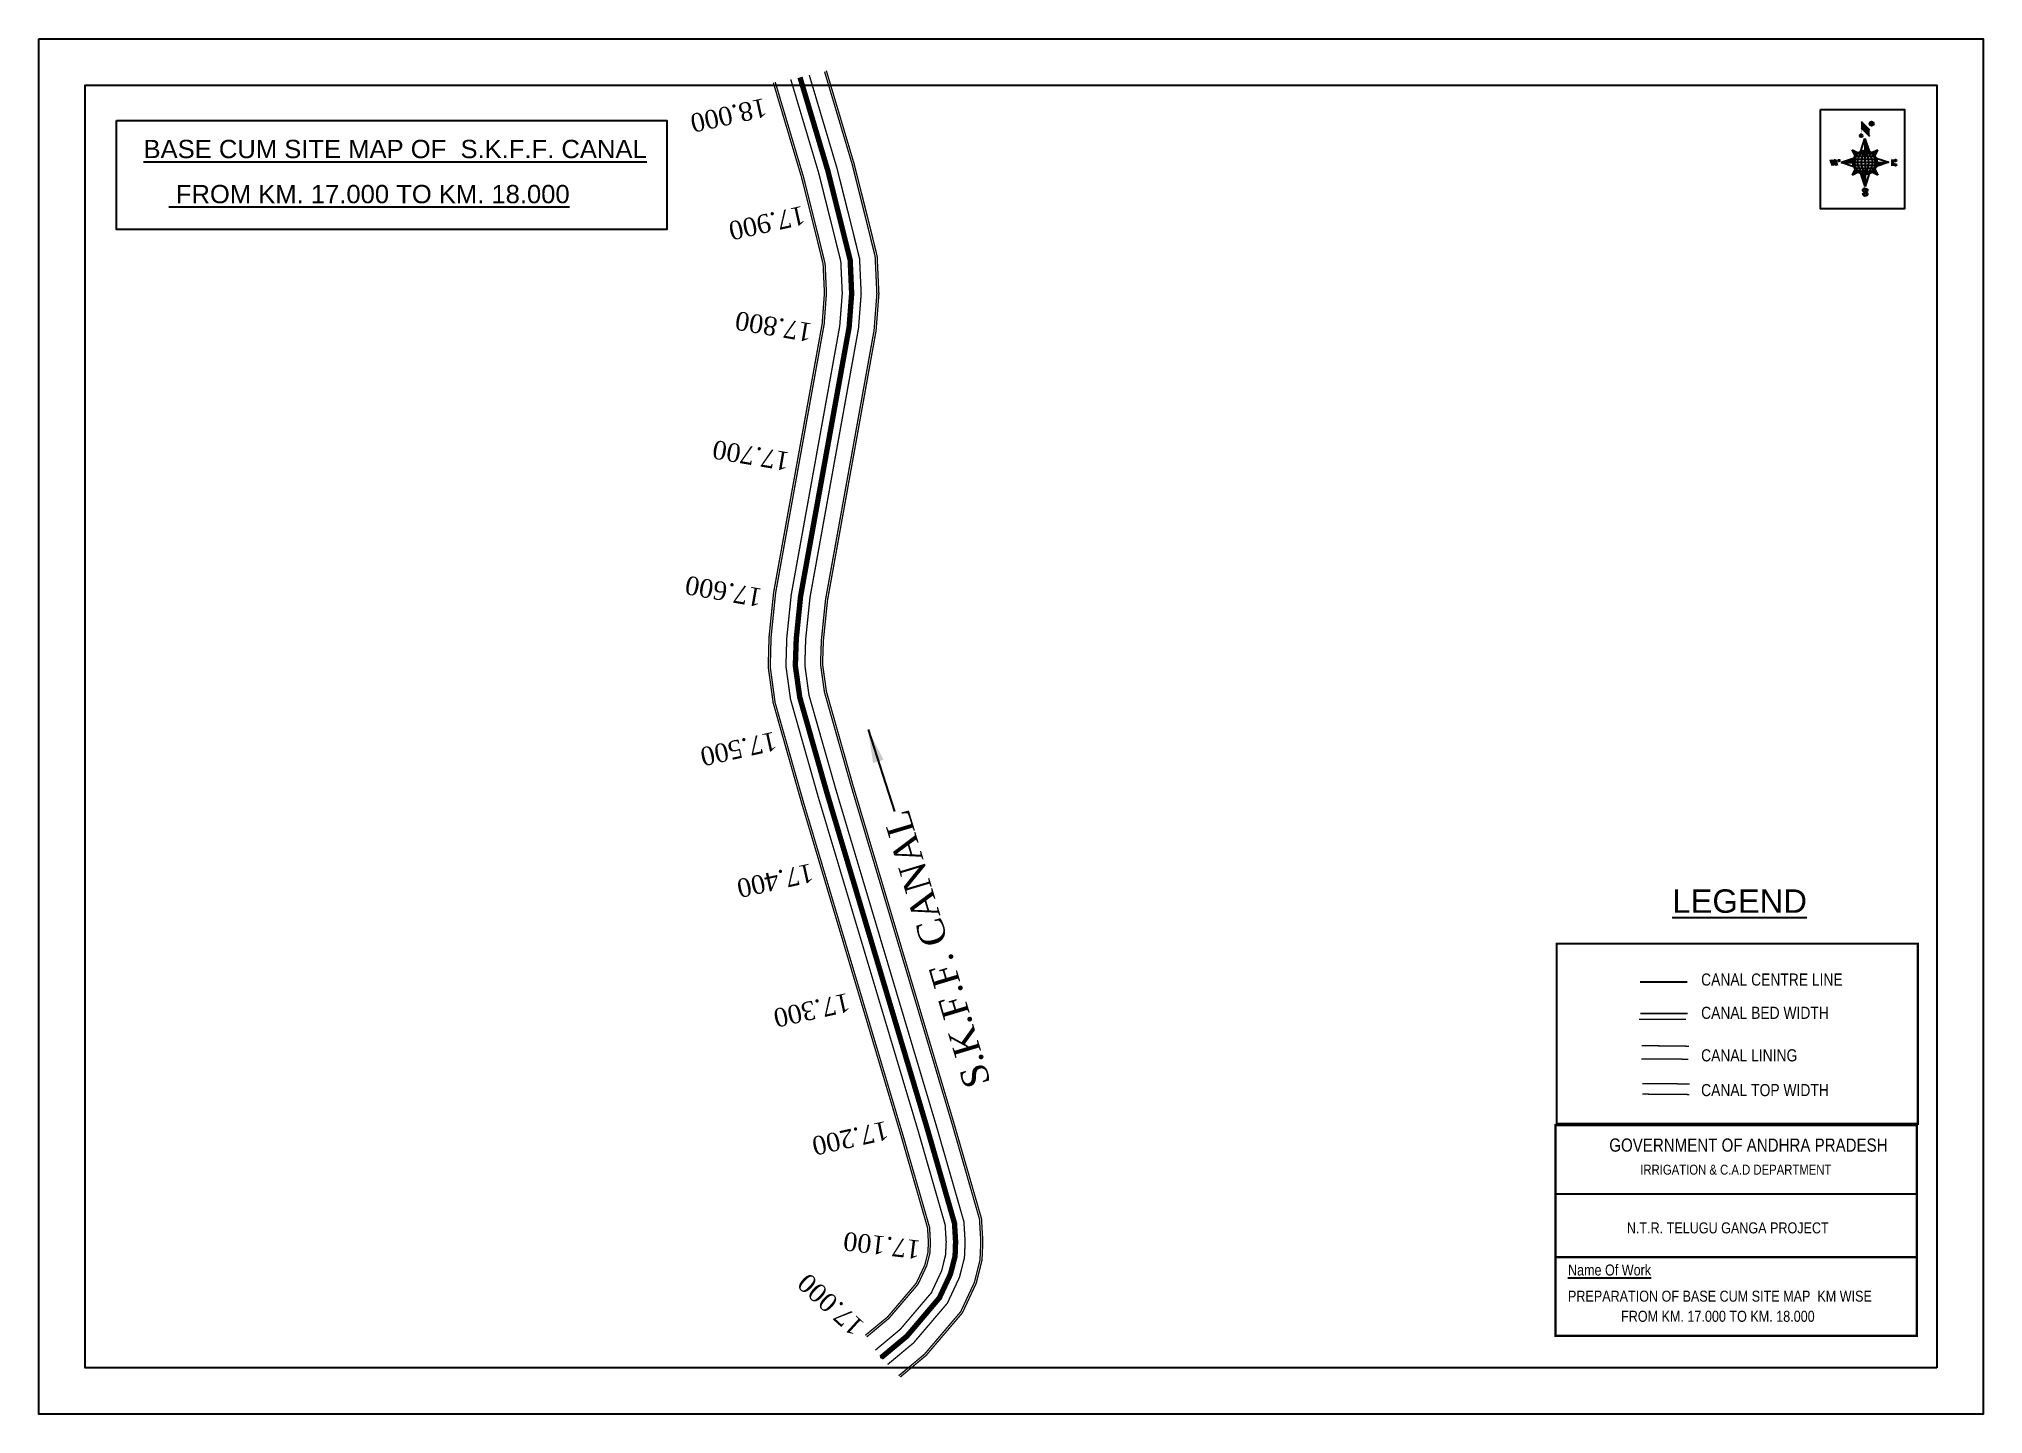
# Model space of a CAD drawing. Header units: inches. Extents: x 13 to 1463, y 7 to 1032.
import ezdxf
from ezdxf.enums import TextEntityAlignment as Align

# ---------------------------------------------------------------- set-up
doc = ezdxf.new("R2010")
doc.units = ezdxf.units.IN
doc.header["$MEASUREMENT"] = 0
for name, color, linetype in [('AQUADUCT', 1, 'Continuous'), ('bed with', 5, 'Continuous'), ('BLOCK', 7, 'Continuous'), ('bord', 1, 'Continuous'), ('C LINE COO', 6, 'Continuous'), ('cahnige', 7, 'Continuous'), ('FRAME 025', 7, 'Continuous'), ('lining', 4, 'Continuous'), ('TABLE', 7, 'Continuous'), ('TEXT', 7, 'Continuous'), ('TITLEBLOCK', 7, 'Continuous'), ('top of bund', 1, 'Continuous'), ('V', 6, 'Continuous'), ('ZSTU', 7, 'Continuous')]:
    doc.layers.add(name, color=color, linetype=linetype)
doc.styles.add('5mm', font='times.ttf', dxfattribs={"height": 3})
doc.styles.add('A', font='arial.ttf')
doc.styles.add('ARIALN', font='ARIALN.TTF')
doc.styles.get("Standard").update_dxf_attribs({"font": 'arial.ttf'})
doc.dimstyles.get("Standard").update_dxf_attribs({"dimtxt": 0.18, "dimasz": 0.18, "dimexe": 0.18, "dimexo": 0.0625, "dimgap": 0.09, "dimtad": 0, "dimtih": 1, "dimtoh": 1, "dimdec": 4, "dimzin": 0, "dimdsep": 46, "dimtxsty": 'Standard', "dimcen": 0.09, "dimadec": 0, "dimazin": 0, "dimtfac": 1, "dimtdec": 4, "dimtofl": 0, "dimtmove": 0, "dimatfit": 3, "dimfxl": 1, "dimtolj": 1, "dimtzin": 0, "dimarcsym": 0})
pattern_1 = [(267.297113149, (-8720374.938, 50637915.138), (10.5367255337, -0.497431438), [])]
pattern_2 = [(357.297113149, (-8720374.938, 50637915.138), (0.497431438, 10.5367255337), [])]

# ---------------------------------------------------------------- blocks, each defined once
blk = doc.blocks.new('*X3')
at = {"color": 0, "linetype": 'Continuous'}
for p, q in [((6321.6, 240.5), (6322.3, 241.2)), ((6321.6, 240.3), (6322.3, 241)), ((6321.6, 240.1), (6322.3, 240.8)), ((6321.6, 239.9), (6322.4, 240.7)), ((6321.6, 239.8), (6322.4, 240.6)), ((6321.6, 239.6), (6322.5, 240.5)), ((6321.6, 239.4), (6322.5, 240.3)), ((6321.6, 239.2), (6322.6, 240.2)), ((6321.7, 239.1), (6322.6, 240.1)), ((6321.8, 240.8), (6322.4, 241.4)), ((6321.8, 239), (6322.7, 240)), ((6321.8, 239), (6322.8, 239.9)), ((6321.9, 238.9), (6322.9, 239.8)), ((6322, 238.8), (6323, 239.7)), ((6322.1, 241.3), (6322.4, 241.6)), ((6322.1, 238.7), (6323.1, 239.6)), ((6322.2, 238.6), (6323.1, 239.6)), ((6322.3, 238.5), (6323.2, 239.5)), ((6322.4, 238.5), (6323.3, 239.4)), ((6322.5, 238.4), (6323.4, 239.3)), ((6322.7, 238.4), (6323.6, 239.3)), ((6322.8, 238.3), (6323.7, 239.2)), ((6322.9, 238.3), (6323.8, 239.1)), ((6323.1, 238.2), (6323.9, 239.1)), ((6323.2, 238.2), (6324, 239)), ((6323.3, 238.2), (6324.2, 239)), ((6323.5, 238.1), (6324.3, 238.9)), ((6323.7, 238.1), (6324.4, 238.9)), ((6323.8, 238.1), (6324.6, 238.8)), ((6324.1, 238.2), (6324.7, 238.8)), ((6324.3, 238.3), (6324.9, 238.8)), ((6324.6, 238.3), (6325.1, 238.8)), ((6324.8, 238.4), (6325.2, 238.8)), ((6325.1, 238.5), (6325.4, 238.8)), ((6325.4, 238.6), (6325.6, 238.8))]:
    blk.add_line(p, q, dxfattribs=at)
blk = doc.blocks.new('*X2')
at = {"color": 0, "linetype": 'Continuous'}
for p, q in [((6324.4, 240.3), (6324.5, 240.4)), ((6324.6, 240.3), (6324.8, 240.5)), ((6324.7, 240.2), (6325, 240.5)), ((6324.8, 240.2), (6325.2, 240.6)), ((6325, 240.1), (6325.5, 240.6)), ((6325.1, 240.1), (6325.6, 240.6)), ((6325.2, 240), (6325.8, 240.6)), ((6325.3, 240), (6326, 240.6)), ((6325.4, 239.9), (6326.1, 240.6)), ((6325.5, 239.8), (6326.2, 240.5)), ((6325.6, 239.8), (6326.3, 240.5)), ((6325.7, 239.7), (6326.5, 240.4)), ((6325.9, 239.6), (6326.6, 240.3)), ((6326, 239.5), (6326.7, 240.3)), ((6326, 239.4), (6326.8, 240.2)), ((6326.1, 239.3), (6327, 240.2)), ((6326.2, 239.3), (6327.1, 240.1)), ((6326.3, 239.2), (6327.1, 240)), ((6326.4, 239.1), (6327.2, 239.9)), ((6326.5, 239), (6327.3, 239.8)), ((6326.5, 238.9), (6327.4, 239.7)), ((6326.6, 238.8), (6327.5, 239.6)), ((6326.7, 238.7), (6327.5, 239.5)), ((6326.8, 238.6), (6327.6, 239.4)), ((6326.8, 238.5), (6327.7, 239.3)), ((6326.8, 236.5), (6327.4, 237)), ((6326.9, 238.3), (6327.8, 239.2)), ((6326.9, 238.2), (6327.9, 239.1)), ((6326.9, 236.8), (6327.6, 237.4)), ((6327, 238.1), (6327.8, 239)), ((6327, 237.9), (6327.8, 238.8)), ((6327, 237.8), (6327.8, 238.6)), ((6327, 237.6), (6327.8, 238.4)), ((6327, 237.4), (6327.8, 238.2)), ((6327, 237.3), (6327.8, 238)), ((6327, 237.1), (6327.8, 237.9))]:
    blk.add_line(p, q, dxfattribs=at)
blk = doc.blocks.new('H')
at = {"layer": 'bord', "extrusion": (0.000427885, 0.004792, 0.999988)}
h = blk.add_hatch(dxfattribs=at)
h.set_pattern_fill('LINE', color=8, scale=84.387686, angle=-2.7029, style=0)
h.set_pattern_definition(pattern_2)
h.paths.add_polyline_path([(-492, 786, -0.090992), (-448, 775), (-486, 912)])
h = blk.add_hatch(dxfattribs=at)
h.set_pattern_fill('LINE', color=8, scale=84.387686, angle=-92.7029, style=0)
h.set_pattern_definition(pattern_1)
h.paths.add_polyline_path([(-625, 665, -0.090992), (-615, 710), (-751, 671)])
h = blk.add_hatch(dxfattribs=at)
h.set_pattern_fill('LINE', color=8, scale=84.387686, angle=-92.7029, style=0)
h.set_pattern_definition(pattern_1)
h.paths.add_polyline_path([(-246, 647), (-372, 653, -0.090992), (-382, 609)])
h = blk.add_hatch(dxfattribs=at)
h.set_pattern_fill('LINE', color=8, scale=84.387686, angle=-2.7029, style=0)
h.set_pattern_definition(pattern_2)
h.paths.add_polyline_path([(-504, 533, -0.090992), (-549, 543), (-510, 406)])
for p, q in [((-516, 1087, -1217), (-432, 994, -1217)), ((-538, 774, -1216), (-487, 906, -1216)), ((-519, 1020, -1217), (-435, 927, -1216)), ((-487, 906, -1216), (-493, 780, -1216)), ((-487, 906, -1216), (-448, 769, -1216)), ((-865, 701, -1215), (-847, 638, -1215)), ((-847, 700, -1215), (-829, 637, -1215)), ((-829, 699, -1215), (-811, 636, -1215)), ((-829, 699, -1215), (-811, 698, -1215)), ((-811, 698, -1215), (-794, 635, -1215)), ((-752, 665, -1215), (-615, 704, -1215)), ((-752, 665, -1215), (-625, 659, -1215)), ((-619, 614, -1215), (-752, 665, -1215)), ((-627, 794, -1216), (-567, 760, -1216)), ((-627, 794, -1216), (-584, 747, -1215)), ((-599, 731, -1215), (-627, 794, -1216)), ((-421, 753, -1216), (-359, 781, -1216)), ((-359, 781, -1216), (-405, 739, -1216)), ((-359, 781, -1216), (-392, 721, -1215)), ((-246, 641, -1215), (-383, 603, -1215)), ((-379, 693, -1215), (-246, 641, -1215)), ((-373, 647, -1215), (-246, 641, -1215)), ((-213, 669, -1215), (-217, 601, -1215)), ((-197, 600, -1215), (-194, 668, -1215)), ((-639, 526, -1214), (-606, 585, -1215)), ((-639, 526, -1214), (-593, 568, -1215)), ((-577, 553, -1215), (-639, 526, -1214)), ((-511, 400, -1214), (-549, 537, -1214)), ((-460, 533, -1215), (-511, 400, -1214)), ((-505, 527, -1214), (-511, 400, -1214)), ((-371, 513, -1214), (-431, 546, -1215)), ((-371, 513, -1214), (-414, 560, -1215)), ((-399, 576, -1215), (-371, 513, -1214))]:
    blk.add_line(p, q, dxfattribs=at)
at = {"layer": 'bord', "color": 8, "linetype": 'ByBlock', "extrusion": (0.000427885, 0.004792, 0.999988)}
for p, q in [((-373, 647, -1215), (-625, 659, -1215)), ((-378, 616, -1215), (-623, 628, -1215)), ((-375, 679, -1215), (-620, 691, -1215)), ((-386, 711, -1215), (-605, 722, -1215)), ((-411, 744, -1216), (-578, 752, -1216)), ((-493, 780, -1216), (-505, 527, -1214)), ((-392, 585, -1215), (-611, 595, -1215)), ((-420, 555, -1215), (-587, 562, -1215))]:
    blk.add_line(p, q, dxfattribs=at)
at = {"layer": 'bord', "extrusion": (0.000427885, 0.004792, 0.999988), "elevation": -1212}
for points, const_width in [([(-522, 960), (-516, 1093)], 1.61), ([(-434, 933), (-428, 1066)], 1.61), ([(-870, 707), (-846, 706)], 0.642), ([(-829, 643), (-855, 644)], 0.642), ([(-829, 643), (-821, 678)], 0.642), ([(-811, 642), (-784, 641)], 0.642), ([(-793, 641), (-782, 694)], 0.642), ([(-223, 676), (-174, 673)], 0.706), ([(-195, 645), (-185, 644)], 0.706), ([(-177, 605), (-226, 607)], 0.706)]:
    blk.add_lwpolyline(points, dxfattribs=dict(at, const_width=const_width))
for points, const_width in [([(-414, 1073, 1), (-398, 1058, 1)], 22.3), ([(-530, 950, 1), (-520, 939, 1)], 14.8), ([(-776, 697, 1), (-769, 690, 1)], 8.9), ([(-180, 618, 1), (-173, 611, 1)], 9.79), ([(-178, 667, 1), (-171, 660, 1)], 9.79), ([(-525, 322, 1), (-533, 329, 1)], 11.1), ([(-490, 362, 1), (-498, 369, 1)], 11.1)]:
    blk.add_lwpolyline(points, format="xyb", close=True, dxfattribs=dict(at, const_width=const_width))
for points in [[(-537, 317), (-531, 310), (-520, 307), (-505, 307), (-494, 310), (-486, 318), (-487, 326), (-491, 333), (-494, 336), (-503, 341), (-522, 347), (-530, 352), (-534, 355), (-537, 363), (-537, 373), (-530, 381), (-520, 384), (-504, 384), (-493, 380), (-487, 373)], [(-522, 348), (-526, 354), (-528, 361), (-528, 371), (-526, 375), (-521, 381), (-515, 384)], [(-505, 307), (-499, 312), (-497, 319), (-497, 327), (-501, 335), (-509, 343)]]:
    blk.add_lwpolyline(points, dxfattribs=at)
at = {"layer": 'bord', "extrusion": (0.000427885, 0.004792, 0.999988)}
for centre, radius in [((-406, 1065, -1212), 22.3), ((-525, 944, -1212), 14.8), ((-773, 694, -1212), 8.9), ((-498, 659, -1212), 127), ((-177, 615, -1212), 9.79), ((-174, 663, -1212), 9.79), ((-529, 325, -1212), 11.1), ((-494, 365, -1212), 11.1)]:
    blk.add_circle(centre, radius, dxfattribs=at)
at = {"layer": 'bord', "color": 8, "linetype": 'ByBlock', "extrusion": (0.000427885, 0.004792, 0.999988)}
for centre, radius, start, end in [((-482, 658, -1212), 128, 94.9254, 259.6691), ((-437, 656, -1212), 141, 113.2864, 241.308), ((-316, 651, -1212), 222, 142.5892, 212.0053), ((-560, 662, -1212), 141, 293.2864, 61.308), ((-681, 668, -1212), 222, 322.5892, 32.0053), ((-515, 660, -1212), 128, 274.9254, 79.6691)]:
    blk.add_arc(centre, radius, start, end, dxfattribs=at)
at = {"layer": 'bord', "extrusion": (0.000427885, 0.004792, 0.999988)}
for points in [[(-516, 1093, -1212), (-431, 1000, -1212), (-519, 1026, -1212), (-434, 933, -1212)], [(-864, 707, -1212), (-846, 706, -1212), (-846, 644, -1212), (-829, 643, -1212)], [(-829, 705, -1212), (-811, 704, -1212), (-811, 642, -1212), (-793, 641, -1212)], [(-193, 674, -1212), (-197, 606, -1212), (-213, 675, -1212), (-216, 607, -1212)]]:
    blk.add_solid(points, dxfattribs=at)
at = {"layer": 'bord', "extrusion": (0.000427885, 0.004792, 0.999988), "xscale": 7.977342409717546, "yscale": 7.977342408231451, "zscale": 7.977342408476333, "rotation": 138.0840426661453}
for name, p in [('*X2', (38301, -31929, -1212)), ('*X3', (38314, -31951, -1212))]:
    blk.add_blockref(name, p, dxfattribs=at)
blk = doc.blocks.new('KKKK')
at = {"layer": 'cahnige', "color": 1, "style": '5mm'}
blk.add_text('S.K.F.F. CANAL', height=20, rotation=19.1758, dxfattribs=at).set_placement((317677.4, 1602113.8))
at = {"layer": 'ZSTU', "color": 1}
blk.add_leader([(317936.6, 1602216.4), (317876.5, 1602194.2)], dimstyle='Standard', override={"dimasz": 25, "dimgap": 0.09, "dimtad": 0}, dxfattribs=at)

msp = doc.modelspace()

# ---------------------------------------------------------------- linework, layer by layer
at = {"linetype": 'ByBlock'}
for points in [[(13.2, 1031.8), (1462.9, 1031.8), (1462.9, 6.7), (13.2, 6.7)], [(1428.3, 41.2), (47.7, 41.2), (47.7, 997.3), (1428.3, 997.3)]]:
    msp.add_lwpolyline(points, close=True, dxfattribs=at)
at = {"linetype": 'ByBlock', "elevation": -0.1}
msp.add_lwpolyline([(1341.6, 979.2), (1404.3, 979.2), (1404.3, 905.1), (1341.6, 905.1)], close=True, dxfattribs=at)
at = {"layer": 'bed with', "const_width": 1}
for points in [[(573.8, 1001.6), (594.6, 931.9), (606.2, 885.7), (611.1, 865.9), (612.2, 842.1), (610.3, 817.7), (574.1, 617.2), (570.8, 585), (570.2, 564.2), (573.6, 539.6), (594.1, 467.3), (668.8, 217.7), (688.9, 147.8), (689.7, 135.1), (689.2, 125.3), (686.3, 113.5), (678.6, 97.1), (655.4, 69.8), (636.9, 54.4)], [(587.6, 1004.8), (608.2, 935.6), (619.9, 889.1), (625.1, 867.9), (626.3, 841.9), (624.3, 816), (588.1, 615.2), (584.9, 584.1), (584.3, 565), (587.4, 542.5), (607.7, 471.3), (682.3, 221.7), (702.9, 150.1), (703.8, 135.2), (703.3, 123.3), (699.6, 108.7), (690.6, 89.4), (665.4, 59.8), (646, 43.6)], [(1242.5, 305.3), (1239.3, 305.3), (1207.2, 305.3)], [(1241.3, 300.9), (1239.3, 300.9), (1206.5, 300.9), (1206.3, 300.9)]]:
    msp.add_lwpolyline(points, dxfattribs=at)
at = {"layer": 'BLOCK', "color": 4}
for p in [(608.1, 907.1), (615.8, 808.5), (598.1, 710.1), (580.6, 611.6), (588.5, 513.1), (616.5, 417.1), (645.1, 321.3), (673.8, 225.5), (696.4, 128.7), (641.2, 48.8)]:
    msp.add_point(p, dxfattribs=at)
at = {"layer": 'C LINE COO', "const_width": 4}
msp.add_lwpolyline([(580.7, 1003.1), (601.4, 933.7), (613, 887.4), (618.1, 866.9), (619.2, 842), (617.3, 816.8), (581.1, 616.2), (577.9, 584.6), (577.2, 564.6), (580.5, 541), (600.9, 469.3), (675.5, 219.7), (695.9, 148.9), (696.7, 135.2), (696.3, 124.3), (692.9, 111.1), (684.6, 93.3), (660.4, 64.8), (641.1, 48.7)], dxfattribs=at)
at = {"layer": 'FRAME 025', "lineweight": -3, "const_width": 1.64}
for points in [[(1144.9, 357.4), (1414.1, 357.4), (1414.1, 223.1), (1144.9, 223.1)], [(1144, 222), (1413.5, 222), (1413.5, 65), (1144, 65)]]:
    msp.add_lwpolyline(points, close=True, dxfattribs=at)
for points in [[(1144, 170.7), (1413.5, 170.7)], [(1144, 123.6), (1413.5, 123.6)], [(1144, 65), (1413.5, 65)]]:
    msp.add_lwpolyline(points, dxfattribs=at)
at = {"layer": 'lining', "const_width": 1}
for points in [[(599, 1007.4), (619.5, 938.7), (631.2, 891.9), (636.7, 869.6), (638, 841.7), (635.9, 814.5), (599.7, 613.6), (596.6, 583.3), (596, 565.6), (598.9, 544.9), (618.9, 474.5), (693.5, 225), (714.5, 152.1), (715.5, 135.3), (714.9, 121.6), (710.7, 104.8), (700.5, 83), (673.6, 51.4), (654.2, 35.2)], [(562.2, 999.6), (583.3, 928.8), (594.8, 882.9), (599.4, 864.2), (600.4, 842.3), (598.7, 819.2), (562.5, 618.8), (559.1, 585.8), (558.5, 563.6), (562.1, 537.1), (582.9, 464), (657.5, 214.4), (677.3, 145.8), (677.9, 135), (677.6, 127), (675.2, 117.4), (668.7, 103.5), (647.1, 78.2), (630.4, 64.2)], [(1208.2, 281.3), (1232.9, 281.1), (1243.6, 280.9)], [(1208.1, 271.5), (1235, 271.3), (1243, 271.2)]]:
    msp.add_lwpolyline(points, dxfattribs=at)
at = {"layer": 'top of bund', "color": 1, "const_width": 1}
for points in [[(600.3, 1008.2), (620.9, 939.1), (632.7, 892.3), (638.2, 869.8), (639.5, 841.7), (637.4, 814.3), (601.2, 613.4), (598.1, 583.2), (597.5, 565.7), (600.4, 545.2), (620.3, 475), (694.9, 225.4), (716, 152.4), (717, 135.3), (716.4, 121.4), (712.1, 104.3), (701.8, 82.2), (674.7, 50.4), (655.4, 34.3)], [(560.8, 999.1), (581.9, 928.4), (593.4, 882.5), (597.9, 864), (598.9, 842.3), (597.2, 819.4), (561, 619), (557.6, 585.9), (557, 563.5), (560.7, 536.8), (581.5, 463.6), (656.1, 214), (675.8, 145.5), (676.4, 135), (676.1, 127.2), (673.8, 117.9), (667.4, 104.3), (646.1, 79.2), (629.3, 65.3)]]:
    msp.add_lwpolyline(points, dxfattribs=at)
at = {"layer": 'top of bund', "const_width": 1}
for points in [[(1208.7, 253), (1233.3, 252.9), (1244.1, 252.7)], [(1243.7, 244.9), (1235.8, 245), (1208.8, 245.2)]]:
    msp.add_lwpolyline(points, dxfattribs=at)
at = {"layer": 'V', "color": 6, "const_width": 0.229}
msp.add_lwpolyline([(1242.3, 328.9), (1239.7, 328.9), (1207.1, 328.9)], dxfattribs=at)
at = {"layer": 'V', "color": 6}
msp.add_lwpolyline([(1207.1, 328.9), (1242.3, 328.9)], dxfattribs=at)
at = {"layer": 'ZSTU'}
msp.add_lwpolyline([(71, 971), (481.4, 971), (481.4, 889.8), (71, 889.8)], close=True, dxfattribs=at)

# ---------------------------------------------------------------- block references
at = {"layer": 'AQUADUCT', "color": 1, "xscale": 0.0703495379661093, "yscale": 0.07034953800030053, "zscale": 0.07034953795990817, "rotation": 3.078330607406165}
msp.add_blockref('H', (1412.3, 895.7, 85.4), dxfattribs=at)
at = {"layer": 'ZSTU', "rotation": 87.57052567714194}
msp.add_blockref('KKKK', (1587930.5, -385051.2), dxfattribs=at)

# ---------------------------------------------------------------- texts
at = {"layer": 'cahnige', "style": '5mm'}
for s, rotation, p in [('18.000', 192.4743, (554.2, 987.8)), ('17.900', 192.4743, (582.8, 907.5)), ('17.800', 170.4805, (590.6, 819.4)), ('17.700', 170.4805, (573.7, 723.3)), ('17.600', 169.9616, (553.3, 621.7)), ('17.500', 192.4743, (561.6, 515.5)), ('17.400', 192.4743, (588.9, 417.3)), ('17.300', 192.4743, (616.2, 320.7)), ('17.200', 192.4743, (644.9, 225.3)), ('17.100', 173.2103, (671.2, 135.8)), ('17.000', 137.7126, (629.5, 73.9))]:
    msp.add_text(s, height=13.88, rotation=rotation, dxfattribs=at).set_placement(p)
at = {"layer": 'TABLE', "extrusion": (0.000201441, 0.004807, 0.999988), "style": 'A'}
msp.add_text('%%ULEGEND', height=17.48, rotation=359.9999, dxfattribs=at).set_placement((1281.3, 389.1, 2.1), align=Align.MIDDLE)
at = {"layer": 'TEXT', "color": 6}
for s, p in [('%%UBASE CUM SITE MAP OF  S.K.F.F. CANAL', (91.2, 942.9)), ('%%U FROM KM. 17.000 TO KM. 18.000', (110, 909.3))]:
    msp.add_text(s, height=13.655, dxfattribs=at).set_placement(p)
at = {"layer": 'TITLEBLOCK', "extrusion": (0.000201441, 0.004807, 0.999988), "style": 'ARIALN'}
for s, height, p in [('CANAL CENTRE LINE', 9.013, (1252.6, 326.1, 1.8)), ('CANAL BED WIDTH', 9.013, (1252.6, 301.3, 1.7)), ('CANAL LINING', 9.013, (1252.6, 269.6, 1.5)), ('CANAL TOP WIDTH', 9.013, (1252.6, 243.7, 1.4)), ('GOVERNMENT OF ANDHRA PRADESH ', 9.822, (1184.1, 202.3, -0.1)), ('IRRIGATION & C.A.D DEPARTMENT', 7.366, (1207.2, 185.2, -0.1)), ('N.T.R. TELUGU GANGA PROJECT', 8.185, (1197.2, 141.4, 0)), ('%%UName Of Work', 8.185, (1153.3, 110, -0.2)), ('PREPARATION OF BASE CUM SITE MAP  KM WISE', 8.185, (1153.3, 90.5, -0.3))]:
    msp.add_text(s, height=height, rotation=359.9999, dxfattribs=at).set_placement(p)
at = {"layer": 'TITLEBLOCK', "style": 'ARIALN'}
msp.add_text(' FROM KM. 17.000 TO KM. 18.000', height=8.185, rotation=359.9999, dxfattribs=at).set_placement((1190.3, 75.5))

doc.saveas('drawing.dxf')
